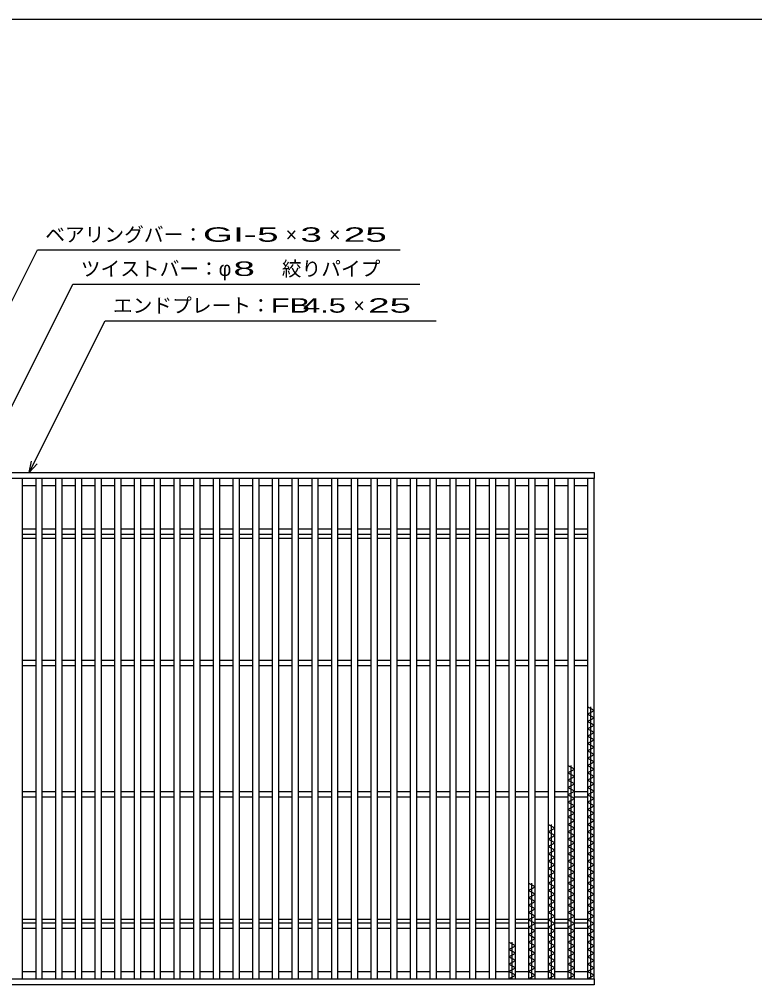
# Model space of a CAD drawing. Units: millimetres, scale not verified. Extents: x -1092 to 1039, y -770 to 632.
# Drawn here: x -696 to -136, y -103 to 632 of the extents above; entities that cross this region are included whole.
import ezdxf
from ezdxf.enums import TextEntityAlignment as Align

# ---------------------------------------------------------------- set-up
doc = ezdxf.new("R2010")
doc.units = ezdxf.units.MM
doc.header["$LTSCALE"] = 6
for name, color, linetype, lineweight in [('0_2', 150, 'Continuous', 25), ('16', 3, 'Continuous', 25), ('22', 4, 'Continuous', 25)]:
    doc.layers.add(name, color=color, linetype=linetype, lineweight=lineweight)
doc.styles.add('ベクトル', font='')
doc.styles.get('ベクトル').set_extended_font_data('ベクトル')

msp = doc.modelspace()

# ---------------------------------------------------------------- linework, layer by layer
at = {"layer": '0_2'}
msp.add_line((-1037.4, 632.1), (1038.6, 632.1), dxfattribs=at)
at = {"layer": '16'}
for p, q in [((-848, 287), (-258, 287)), ((-258, 287), (-258, 282.5)), ((-258, 282.5), (-848, 282.5)), ((-693, 282.5), (-698, 282.5)), ((-693, -98.5), (-693, 282.5)), ((-683, 282.5), (-683, -98.5)), ((-678, 282.5), (-683, 282.5)), ((-678, -98.5), (-678, 282.5)), ((-668, 282.5), (-668, -98.5)), ((-663, 282.5), (-668, 282.5)), ((-663, -98.5), (-663, 282.5)), ((-653, 282.5), (-653, -98.5)), ((-648, 282.5), (-653, 282.5)), ((-648, -98.5), (-648, 282.5)), ((-638, 282.5), (-638, -98.5)), ((-633, 282.5), (-638, 282.5)), ((-633, -98.5), (-633, 282.5)), ((-623, 282.5), (-623, -98.5)), ((-618, 282.5), (-623, 282.5)), ((-618, -98.5), (-618, 282.5)), ((-608, 282.5), (-608, -98.5)), ((-603, 282.5), (-608, 282.5)), ((-603, -98.5), (-603, 282.5)), ((-593, 282.5), (-593, -98.5)), ((-588, 282.5), (-593, 282.5)), ((-588, -98.5), (-588, 282.5)), ((-578, 282.5), (-578, -98.5)), ((-573, 282.5), (-578, 282.5)), ((-573, -98.5), (-573, 282.5)), ((-563, 282.5), (-563, -98.5)), ((-558, 282.5), (-563, 282.5)), ((-558, -98.5), (-558, 282.5)), ((-548, 282.5), (-548, -98.5)), ((-543, 282.5), (-548, 282.5)), ((-543, -98.5), (-543, 282.5)), ((-533, 282.5), (-533, -98.5)), ((-528, 282.5), (-533, 282.5)), ((-528, -98.5), (-528, 282.5)), ((-518, 282.5), (-518, -98.5)), ((-513, 282.5), (-518, 282.5)), ((-513, -98.5), (-513, 282.5)), ((-503, 282.5), (-503, -98.5)), ((-498, 282.5), (-503, 282.5)), ((-498, -98.5), (-498, 282.5)), ((-488, 282.5), (-488, -98.5)), ((-483, 282.5), (-488, 282.5)), ((-483, -98.5), (-483, 282.5)), ((-473, 282.5), (-473, -98.5)), ((-468, 282.5), (-473, 282.5)), ((-468, -98.5), (-468, 282.5)), ((-458, 282.5), (-458, -98.5)), ((-453, 282.5), (-458, 282.5)), ((-453, -98.5), (-453, 282.5)), ((-443, 282.5), (-443, -98.5)), ((-438, 282.5), (-443, 282.5)), ((-438, -98.5), (-438, 282.5)), ((-428, 282.5), (-428, -98.5)), ((-423, 282.5), (-428, 282.5)), ((-423, -98.5), (-423, 282.5)), ((-413, 282.5), (-413, -98.5)), ((-408, 282.5), (-413, 282.5)), ((-408, -98.5), (-408, 282.5)), ((-398, 282.5), (-398, -98.5)), ((-393, 282.5), (-398, 282.5)), ((-393, -98.5), (-393, 282.5)), ((-383, 282.5), (-383, -98.5)), ((-378, 282.5), (-383, 282.5)), ((-378, -98.5), (-378, 282.5)), ((-368, 282.5), (-368, -98.5)), ((-363, 282.5), (-368, 282.5)), ((-363, -98.5), (-363, 282.5)), ((-353, 282.5), (-353, -98.5)), ((-348, 282.5), (-353, 282.5)), ((-348, -98.5), (-348, 282.5)), ((-338, 282.5), (-338, -98.5)), ((-333, 282.5), (-338, 282.5)), ((-333, -98.5), (-333, 282.5)), ((-323, 282.5), (-323, -98.5)), ((-318, 282.5), (-323, 282.5)), ((-318, -98.5), (-318, 282.5)), ((-308, 282.5), (-308, -98.5)), ((-303, 282.5), (-308, 282.5)), ((-303, -98.5), (-303, 282.5)), ((-293, 282.5), (-293, -98.5)), ((-288, 282.5), (-293, 282.5)), ((-288, -98.5), (-288, 282.5)), ((-278, 282.5), (-278, -98.5)), ((-273, 282.5), (-278, 282.5)), ((-273, -98.5), (-273, 282.5)), ((-263, 282.5), (-263, -98.5)), ((-258, 282.5), (-263, 282.5)), ((-258, -98.5), (-258, 282.5)), ((-693, 277), (-683, 277)), ((-678, 277), (-668, 277)), ((-663, 277), (-653, 277)), ((-648, 277), (-638, 277)), ((-633, 277), (-623, 277)), ((-618, 277), (-608, 277)), ((-603, 277), (-593, 277)), ((-588, 277), (-578, 277)), ((-573, 277), (-563, 277)), ((-558, 277), (-548, 277)), ((-543, 277), (-533, 277)), ((-528, 277), (-518, 277)), ((-513, 277), (-503, 277)), ((-498, 277), (-488, 277)), ((-483, 277), (-473, 277)), ((-468, 277), (-458, 277)), ((-453, 277), (-443, 277)), ((-438, 277), (-428, 277)), ((-423, 277), (-413, 277)), ((-408, 277), (-398, 277)), ((-393, 277), (-383, 277)), ((-378, 277), (-368, 277)), ((-363, 277), (-353, 277)), ((-348, 277), (-338, 277)), ((-333, 277), (-323, 277)), ((-318, 277), (-308, 277)), ((-303, 277), (-293, 277)), ((-288, 277), (-278, 277)), ((-273, 277), (-263, 277)), ((-693, 244), (-683, 244)), ((-678, 244), (-668, 244)), ((-663, 244), (-653, 244)), ((-648, 244), (-638, 244)), ((-633, 244), (-623, 244)), ((-618, 244), (-608, 244)), ((-603, 244), (-593, 244)), ((-588, 244), (-578, 244)), ((-573, 244), (-563, 244)), ((-558, 244), (-548, 244)), ((-543, 244), (-533, 244)), ((-528, 244), (-518, 244)), ((-513, 244), (-503, 244)), ((-498, 244), (-488, 244)), ((-483, 244), (-473, 244)), ((-468, 244), (-458, 244)), ((-453, 244), (-443, 244)), ((-438, 244), (-428, 244)), ((-423, 244), (-413, 244)), ((-408, 244), (-398, 244)), ((-393, 244), (-383, 244)), ((-378, 244), (-368, 244)), ((-363, 244), (-353, 244)), ((-348, 244), (-338, 244)), ((-333, 244), (-323, 244)), ((-318, 244), (-308, 244)), ((-303, 244), (-293, 244)), ((-288, 244), (-278, 244)), ((-273, 244), (-263, 244)), ((-693, 240), (-683, 240)), ((-693, 237), (-683, 237)), ((-678, 240), (-668, 240)), ((-678, 237), (-668, 237)), ((-663, 240), (-653, 240)), ((-663, 237), (-653, 237)), ((-648, 240), (-638, 240)), ((-648, 237), (-638, 237)), ((-633, 240), (-623, 240)), ((-633, 237), (-623, 237)), ((-618, 240), (-608, 240)), ((-618, 237), (-608, 237)), ((-603, 240), (-593, 240)), ((-603, 237), (-593, 237)), ((-588, 240), (-578, 240)), ((-588, 237), (-578, 237)), ((-573, 240), (-563, 240)), ((-573, 237), (-563, 237)), ((-558, 240), (-548, 240)), ((-558, 237), (-548, 237)), ((-543, 240), (-533, 240)), ((-543, 237), (-533, 237)), ((-528, 240), (-518, 240)), ((-528, 237), (-518, 237)), ((-513, 240), (-503, 240)), ((-513, 237), (-503, 237)), ((-498, 240), (-488, 240)), ((-498, 237), (-488, 237)), ((-483, 240), (-473, 240)), ((-483, 237), (-473, 237)), ((-468, 240), (-458, 240)), ((-468, 237), (-458, 237)), ((-453, 240), (-443, 240)), ((-453, 237), (-443, 237)), ((-438, 240), (-428, 240)), ((-438, 237), (-428, 237)), ((-423, 240), (-413, 240)), ((-423, 237), (-413, 237)), ((-408, 240), (-398, 240)), ((-408, 237), (-398, 237)), ((-393, 240), (-383, 240)), ((-393, 237), (-383, 237)), ((-378, 240), (-368, 240)), ((-378, 237), (-368, 237)), ((-363, 240), (-353, 240)), ((-363, 237), (-353, 237)), ((-348, 240), (-338, 240)), ((-348, 237), (-338, 237)), ((-333, 240), (-323, 240)), ((-333, 237), (-323, 237)), ((-318, 240), (-308, 240)), ((-318, 237), (-308, 237)), ((-303, 240), (-293, 240)), ((-303, 237), (-293, 237)), ((-288, 240), (-278, 240)), ((-288, 237), (-278, 237)), ((-273, 240), (-263, 240)), ((-273, 237), (-263, 237)), ((-693, 144), (-683, 144)), ((-693, 140), (-683, 140)), ((-678, 144), (-668, 144)), ((-678, 140), (-668, 140)), ((-663, 144), (-653, 144)), ((-663, 140), (-653, 140)), ((-648, 144), (-638, 144)), ((-648, 140), (-638, 140)), ((-633, 144), (-623, 144)), ((-633, 140), (-623, 140)), ((-618, 144), (-608, 144)), ((-618, 140), (-608, 140)), ((-603, 144), (-593, 144)), ((-603, 140), (-593, 140)), ((-588, 144), (-578, 144)), ((-588, 140), (-578, 140)), ((-573, 144), (-563, 144)), ((-573, 140), (-563, 140)), ((-558, 144), (-548, 144)), ((-558, 140), (-548, 140)), ((-543, 144), (-533, 144)), ((-543, 140), (-533, 140)), ((-528, 144), (-518, 144)), ((-528, 140), (-518, 140)), ((-513, 144), (-503, 144)), ((-513, 140), (-503, 140)), ((-498, 144), (-488, 144)), ((-498, 140), (-488, 140)), ((-483, 144), (-473, 144)), ((-483, 140), (-473, 140)), ((-468, 144), (-458, 144)), ((-468, 140), (-458, 140)), ((-453, 144), (-443, 144)), ((-453, 140), (-443, 140)), ((-438, 144), (-428, 144)), ((-438, 140), (-428, 140)), ((-423, 144), (-413, 144)), ((-423, 140), (-413, 140)), ((-408, 144), (-398, 144)), ((-408, 140), (-398, 140)), ((-393, 144), (-383, 144)), ((-393, 140), (-383, 140)), ((-378, 144), (-368, 144)), ((-378, 140), (-368, 140)), ((-363, 144), (-353, 144)), ((-363, 140), (-353, 140)), ((-348, 144), (-338, 144)), ((-348, 140), (-338, 140)), ((-333, 144), (-323, 144)), ((-333, 140), (-323, 140)), ((-318, 144), (-308, 144)), ((-318, 140), (-308, 140)), ((-303, 144), (-293, 144)), ((-303, 140), (-293, 140)), ((-288, 144), (-278, 144)), ((-288, 140), (-278, 140)), ((-273, 144), (-263, 144)), ((-273, 140), (-263, 140)), ((-258, 105.9), (-263, 108.7)), ((-263, 103.1), (-258, 105.9)), ((-258, 100.3), (-263, 103.1)), ((-260.5, -98.5), (-260.5, 108.7)), ((-263, 97.5), (-258, 100.3)), ((-258, 94.7), (-263, 97.5)), ((-263, 91.9), (-258, 94.7)), ((-258, 89.1), (-263, 91.9)), ((-263, 86.3), (-258, 89.1)), ((-258, 83.5), (-263, 86.3)), ((-263, 80.7), (-258, 83.5)), ((-258, 77.9), (-263, 80.7)), ((-263, 75.1), (-258, 77.9)), ((-258, 72.3), (-263, 75.1)), ((-263, 69.5), (-258, 72.3)), ((-258, 66.7), (-263, 69.5)), ((-263, 63.9), (-258, 66.7)), ((-273, 61.1), (-278, 63.9)), ((-278, 58.3), (-273, 61.1)), ((-275.5, -98.5), (-275.5, 63.9)), ((-258, 61.1), (-263, 63.9)), ((-263, 58.3), (-258, 61.1)), ((-273, 55.5), (-278, 58.3)), ((-278, 52.7), (-273, 55.5)), ((-273, 49.9), (-278, 52.7)), ((-258, 55.5), (-263, 58.3)), ((-263, 52.7), (-258, 55.5)), ((-258, 49.9), (-263, 52.7)), ((-278, 47.1), (-273, 49.9)), ((-273, 44.3), (-278, 47.1)), ((-278, 41.5), (-273, 44.3)), ((-263, 47.1), (-258, 49.9)), ((-258, 44.3), (-263, 47.1)), ((-263, 41.5), (-258, 44.3)), ((-693, 44), (-683, 44)), ((-693, 40), (-683, 40)), ((-678, 44), (-668, 44)), ((-678, 40), (-668, 40)), ((-663, 44), (-653, 44)), ((-663, 40), (-653, 40)), ((-648, 44), (-638, 44)), ((-648, 40), (-638, 40)), ((-633, 44), (-623, 44)), ((-633, 40), (-623, 40)), ((-618, 44), (-608, 44)), ((-618, 40), (-608, 40)), ((-603, 44), (-593, 44)), ((-603, 40), (-593, 40)), ((-588, 44), (-578, 44)), ((-588, 40), (-578, 40)), ((-573, 44), (-563, 44)), ((-573, 40), (-563, 40)), ((-558, 44), (-548, 44)), ((-558, 40), (-548, 40)), ((-543, 44), (-533, 44)), ((-543, 40), (-533, 40)), ((-528, 44), (-518, 44)), ((-528, 40), (-518, 40)), ((-513, 44), (-503, 44)), ((-513, 40), (-503, 40)), ((-498, 44), (-488, 44)), ((-498, 40), (-488, 40)), ((-483, 44), (-473, 44)), ((-483, 40), (-473, 40)), ((-468, 44), (-458, 44)), ((-468, 40), (-458, 40)), ((-453, 44), (-443, 44)), ((-453, 40), (-443, 40)), ((-438, 44), (-428, 44)), ((-438, 40), (-428, 40)), ((-423, 44), (-413, 44)), ((-423, 40), (-413, 40)), ((-408, 44), (-398, 44)), ((-408, 40), (-398, 40)), ((-393, 44), (-383, 44)), ((-393, 40), (-383, 40)), ((-378, 44), (-368, 44)), ((-378, 40), (-368, 40)), ((-363, 44), (-353, 44)), ((-363, 40), (-353, 40)), ((-348, 44), (-338, 44)), ((-348, 40), (-338, 40)), ((-333, 44), (-323, 44)), ((-333, 40), (-323, 40)), ((-318, 44), (-308, 44)), ((-318, 40), (-308, 40)), ((-303, 44), (-293, 44)), ((-303, 40), (-293, 40)), ((-288, 44), (-278, 44)), ((-288, 40), (-278, 40)), ((-273, 38.7), (-278, 41.5)), ((-278, 35.9), (-273, 38.7)), ((-273, 44), (-263, 44)), ((-273, 40), (-263, 40)), ((-258, 38.7), (-263, 41.5)), ((-263, 35.9), (-258, 38.7)), ((-273, 33.1), (-278, 35.9)), ((-278, 30.3), (-273, 33.1)), ((-273, 27.5), (-278, 30.3)), ((-258, 33.1), (-263, 35.9)), ((-263, 30.3), (-258, 33.1)), ((-258, 27.5), (-263, 30.3)), ((-278, 24.7), (-273, 27.5)), ((-273, 21.9), (-278, 24.7)), ((-263, 24.7), (-258, 27.5)), ((-258, 21.9), (-263, 24.7)), ((-288, 16.3), (-293, 19.1)), ((-293, 13.5), (-288, 16.3)), ((-290.5, -98.5), (-290.5, 19.1)), ((-278, 19.1), (-273, 21.9)), ((-273, 16.3), (-278, 19.1)), ((-278, 13.5), (-273, 16.3)), ((-263, 19.1), (-258, 21.9)), ((-258, 16.3), (-263, 19.1)), ((-263, 13.5), (-258, 16.3)), ((-288, 10.7), (-293, 13.5)), ((-293, 7.9), (-288, 10.7)), ((-288, 5.1), (-293, 7.9)), ((-273, 10.7), (-278, 13.5)), ((-278, 7.9), (-273, 10.7)), ((-273, 5.1), (-278, 7.9)), ((-258, 10.7), (-263, 13.5)), ((-263, 7.9), (-258, 10.7)), ((-258, 5.1), (-263, 7.9)), ((-293, 2.3), (-288, 5.1)), ((-288, -0.5), (-293, 2.3)), ((-278, 2.3), (-273, 5.1)), ((-273, -0.5), (-278, 2.3)), ((-263, 2.3), (-258, 5.1)), ((-258, -0.5), (-263, 2.3)), ((-293, -3.3), (-288, -0.5)), ((-288, -6.1), (-293, -3.3)), ((-293, -8.9), (-288, -6.1)), ((-278, -3.3), (-273, -0.5)), ((-273, -6.1), (-278, -3.3)), ((-278, -8.9), (-273, -6.1)), ((-263, -3.3), (-258, -0.5)), ((-258, -6.1), (-263, -3.3)), ((-263, -8.9), (-258, -6.1)), ((-288, -11.7), (-293, -8.9)), ((-293, -14.5), (-288, -11.7)), ((-288, -17.3), (-293, -14.5)), ((-273, -11.7), (-278, -8.9)), ((-278, -14.5), (-273, -11.7)), ((-273, -17.3), (-278, -14.5)), ((-258, -11.7), (-263, -8.9)), ((-263, -14.5), (-258, -11.7)), ((-258, -17.3), (-263, -14.5)), ((-293, -20.1), (-288, -17.3)), ((-288, -22.9), (-293, -20.1)), ((-278, -20.1), (-273, -17.3)), ((-273, -22.9), (-278, -20.1)), ((-263, -20.1), (-258, -17.3)), ((-258, -22.9), (-263, -20.1)), ((-303, -28.5), (-308, -25.7)), ((-308, -31.3), (-303, -28.5)), ((-305.5, -98.5), (-305.5, -25.7)), ((-293, -25.7), (-288, -22.9)), ((-288, -28.5), (-293, -25.7)), ((-293, -31.3), (-288, -28.5)), ((-278, -25.7), (-273, -22.9)), ((-273, -28.5), (-278, -25.7)), ((-278, -31.3), (-273, -28.5)), ((-263, -25.7), (-258, -22.9)), ((-258, -28.5), (-263, -25.7)), ((-263, -31.3), (-258, -28.5)), ((-303, -34.1), (-308, -31.3)), ((-308, -36.9), (-303, -34.1)), ((-288, -34.1), (-293, -31.3)), ((-293, -36.9), (-288, -34.1)), ((-273, -34.1), (-278, -31.3)), ((-278, -36.9), (-273, -34.1)), ((-258, -34.1), (-263, -31.3)), ((-263, -36.9), (-258, -34.1)), ((-303, -39.7), (-308, -36.9)), ((-308, -42.5), (-303, -39.7)), ((-303, -45.3), (-308, -42.5)), ((-288, -39.7), (-293, -36.9)), ((-293, -42.5), (-288, -39.7)), ((-288, -45.3), (-293, -42.5)), ((-273, -39.7), (-278, -36.9)), ((-278, -42.5), (-273, -39.7)), ((-273, -45.3), (-278, -42.5)), ((-258, -39.7), (-263, -36.9)), ((-263, -42.5), (-258, -39.7)), ((-258, -45.3), (-263, -42.5)), ((-308, -48.1), (-303, -45.3)), ((-303, -50.9), (-308, -48.1)), ((-308, -53.7), (-303, -50.9)), ((-293, -48.1), (-288, -45.3)), ((-288, -50.9), (-293, -48.1)), ((-293, -53.7), (-288, -50.9)), ((-278, -48.1), (-273, -45.3)), ((-273, -50.9), (-278, -48.1)), ((-278, -53.7), (-273, -50.9)), ((-263, -48.1), (-258, -45.3)), ((-258, -50.9), (-263, -48.1)), ((-263, -53.7), (-258, -50.9)), ((-693, -53), (-683, -53)), ((-693, -56), (-683, -56)), ((-678, -53), (-668, -53)), ((-678, -56), (-668, -56)), ((-663, -53), (-653, -53)), ((-663, -56), (-653, -56)), ((-648, -53), (-638, -53)), ((-648, -56), (-638, -56)), ((-633, -53), (-623, -53)), ((-633, -56), (-623, -56)), ((-618, -53), (-608, -53)), ((-618, -56), (-608, -56)), ((-603, -53), (-593, -53)), ((-603, -56), (-593, -56)), ((-588, -53), (-578, -53)), ((-588, -56), (-578, -56)), ((-573, -53), (-563, -53)), ((-573, -56), (-563, -56)), ((-558, -53), (-548, -53)), ((-558, -56), (-548, -56)), ((-543, -53), (-533, -53)), ((-543, -56), (-533, -56)), ((-528, -53), (-518, -53)), ((-528, -56), (-518, -56)), ((-513, -53), (-503, -53)), ((-513, -56), (-503, -56)), ((-498, -53), (-488, -53)), ((-498, -56), (-488, -56)), ((-483, -53), (-473, -53)), ((-483, -56), (-473, -56)), ((-468, -53), (-458, -53)), ((-468, -56), (-458, -56)), ((-453, -53), (-443, -53)), ((-453, -56), (-443, -56)), ((-438, -53), (-428, -53)), ((-438, -56), (-428, -56)), ((-423, -53), (-413, -53)), ((-423, -56), (-413, -56)), ((-408, -53), (-398, -53)), ((-408, -56), (-398, -56)), ((-393, -53), (-383, -53)), ((-393, -56), (-383, -56)), ((-378, -53), (-368, -53)), ((-378, -56), (-368, -56)), ((-363, -53), (-353, -53)), ((-363, -56), (-353, -56)), ((-348, -53), (-338, -53)), ((-348, -56), (-338, -56)), ((-333, -53), (-323, -53)), ((-333, -56), (-323, -56)), ((-318, -53), (-308, -53)), ((-318, -56), (-308, -56)), ((-303, -56.5), (-308, -53.7)), ((-308, -59.3), (-303, -56.5)), ((-303, -53), (-293, -53)), ((-303, -56), (-293, -56)), ((-288, -56.5), (-293, -53.7)), ((-293, -59.3), (-288, -56.5)), ((-288, -53), (-278, -53)), ((-288, -56), (-278, -56)), ((-273, -56.5), (-278, -53.7)), ((-278, -59.3), (-273, -56.5)), ((-273, -53), (-263, -53)), ((-273, -56), (-263, -56)), ((-258, -56.5), (-263, -53.7)), ((-263, -59.3), (-258, -56.5)), ((-693, -60), (-683, -60)), ((-678, -60), (-668, -60)), ((-663, -60), (-653, -60)), ((-648, -60), (-638, -60)), ((-633, -60), (-623, -60)), ((-618, -60), (-608, -60)), ((-603, -60), (-593, -60)), ((-588, -60), (-578, -60)), ((-573, -60), (-563, -60)), ((-558, -60), (-548, -60)), ((-543, -60), (-533, -60)), ((-528, -60), (-518, -60)), ((-513, -60), (-503, -60)), ((-498, -60), (-488, -60)), ((-483, -60), (-473, -60)), ((-468, -60), (-458, -60)), ((-453, -60), (-443, -60)), ((-438, -60), (-428, -60)), ((-423, -60), (-413, -60)), ((-408, -60), (-398, -60)), ((-393, -60), (-383, -60)), ((-378, -60), (-368, -60)), ((-363, -60), (-353, -60)), ((-348, -60), (-338, -60)), ((-333, -60), (-323, -60)), ((-318, -60), (-308, -60)), ((-303, -62.1), (-308, -59.3)), ((-308, -64.9), (-303, -62.1)), ((-303, -67.7), (-308, -64.9)), ((-303, -60), (-293, -60)), ((-288, -62.1), (-293, -59.3)), ((-293, -64.9), (-288, -62.1)), ((-288, -67.7), (-293, -64.9)), ((-288, -60), (-278, -60)), ((-273, -62.1), (-278, -59.3)), ((-278, -64.9), (-273, -62.1)), ((-273, -67.7), (-278, -64.9)), ((-273, -60), (-263, -60)), ((-258, -62.1), (-263, -59.3)), ((-263, -64.9), (-258, -62.1)), ((-258, -67.7), (-263, -64.9)), ((-318, -73.3), (-323, -70.5)), ((-323, -76.1), (-318, -73.3)), ((-320.5, -98.5), (-320.5, -70.5)), ((-308, -70.5), (-303, -67.7)), ((-303, -73.3), (-308, -70.5)), ((-308, -76.1), (-303, -73.3)), ((-293, -70.5), (-288, -67.7)), ((-288, -73.3), (-293, -70.5)), ((-293, -76.1), (-288, -73.3)), ((-278, -70.5), (-273, -67.7)), ((-273, -73.3), (-278, -70.5)), ((-278, -76.1), (-273, -73.3)), ((-263, -70.5), (-258, -67.7)), ((-258, -73.3), (-263, -70.5)), ((-263, -76.1), (-258, -73.3)), ((-318, -78.9), (-323, -76.1)), ((-323, -81.7), (-318, -78.9)), ((-303, -78.9), (-308, -76.1)), ((-308, -81.7), (-303, -78.9)), ((-288, -78.9), (-293, -76.1)), ((-293, -81.7), (-288, -78.9)), ((-273, -78.9), (-278, -76.1)), ((-278, -81.7), (-273, -78.9)), ((-258, -78.9), (-263, -76.1)), ((-263, -81.7), (-258, -78.9)), ((-318, -84.5), (-323, -81.7)), ((-323, -87.3), (-318, -84.5)), ((-318, -90.1), (-323, -87.3)), ((-303, -84.5), (-308, -81.7)), ((-308, -87.3), (-303, -84.5)), ((-303, -90.1), (-308, -87.3)), ((-288, -84.5), (-293, -81.7)), ((-293, -87.3), (-288, -84.5)), ((-288, -90.1), (-293, -87.3)), ((-273, -84.5), (-278, -81.7)), ((-278, -87.3), (-273, -84.5)), ((-273, -90.1), (-278, -87.3)), ((-258, -84.5), (-263, -81.7)), ((-263, -87.3), (-258, -84.5)), ((-258, -90.1), (-263, -87.3)), ((-693, -93), (-683, -93)), ((-678, -93), (-668, -93)), ((-663, -93), (-653, -93)), ((-648, -93), (-638, -93)), ((-633, -93), (-623, -93)), ((-618, -93), (-608, -93)), ((-603, -93), (-593, -93)), ((-588, -93), (-578, -93)), ((-573, -93), (-563, -93)), ((-558, -93), (-548, -93)), ((-543, -93), (-533, -93)), ((-528, -93), (-518, -93)), ((-513, -93), (-503, -93)), ((-498, -93), (-488, -93)), ((-483, -93), (-473, -93)), ((-468, -93), (-458, -93)), ((-453, -93), (-443, -93)), ((-438, -93), (-428, -93)), ((-423, -93), (-413, -93)), ((-408, -93), (-398, -93)), ((-393, -93), (-383, -93)), ((-378, -93), (-368, -93)), ((-363, -93), (-353, -93)), ((-348, -93), (-338, -93)), ((-333, -93), (-323, -93)), ((-323, -92.9), (-318, -90.1)), ((-318, -95.7), (-323, -92.9)), ((-318, -93), (-308, -93)), ((-308, -92.9), (-303, -90.1)), ((-303, -95.7), (-308, -92.9)), ((-303, -93), (-293, -93)), ((-293, -92.9), (-288, -90.1)), ((-288, -95.7), (-293, -92.9)), ((-288, -93), (-278, -93)), ((-278, -92.9), (-273, -90.1)), ((-273, -95.7), (-278, -92.9)), ((-273, -93), (-263, -93)), ((-263, -92.9), (-258, -90.1)), ((-258, -95.7), (-263, -92.9)), ((-848, -98.5), (-258, -98.5)), ((-698, -98.5), (-693, -98.5)), ((-683, -98.5), (-678, -98.5)), ((-668, -98.5), (-663, -98.5)), ((-653, -98.5), (-648, -98.5)), ((-638, -98.5), (-633, -98.5)), ((-623, -98.5), (-618, -98.5)), ((-608, -98.5), (-603, -98.5)), ((-593, -98.5), (-588, -98.5)), ((-578, -98.5), (-573, -98.5)), ((-563, -98.5), (-558, -98.5)), ((-548, -98.5), (-543, -98.5)), ((-533, -98.5), (-528, -98.5)), ((-518, -98.5), (-513, -98.5)), ((-503, -98.5), (-498, -98.5)), ((-488, -98.5), (-483, -98.5)), ((-473, -98.5), (-468, -98.5)), ((-458, -98.5), (-453, -98.5)), ((-443, -98.5), (-438, -98.5)), ((-428, -98.5), (-423, -98.5)), ((-413, -98.5), (-408, -98.5)), ((-398, -98.5), (-393, -98.5)), ((-383, -98.5), (-378, -98.5)), ((-368, -98.5), (-363, -98.5)), ((-353, -98.5), (-348, -98.5)), ((-338, -98.5), (-333, -98.5)), ((-323, -98.5), (-318, -95.7)), ((-323, -98.5), (-318, -98.5)), ((-308, -98.5), (-303, -95.7)), ((-308, -98.5), (-303, -98.5)), ((-293, -98.5), (-288, -95.7)), ((-293, -98.5), (-288, -98.5)), ((-278, -98.5), (-273, -95.7)), ((-278, -98.5), (-273, -98.5)), ((-263, -98.5), (-258, -95.7)), ((-263, -98.5), (-258, -98.5)), ((-258, -98.5), (-258, -103)), ((-258, -103), (-848, -103))]:
    msp.add_line(p, q, dxfattribs=at)
at = {"layer": '22'}
for p, q in [((-813, 194), (-681.75, 456.5)), ((-681.75, 456.5), (-405.75, 456.5)), ((-748, 244), (-654.75, 430.5)), ((-654.75, 430.5), (-390.75, 430.5)), ((-688, 287), (-630.25, 402.5)), ((-630.25, 402.5), (-378.25, 402.5)), ((-688, 287), (-686.2, 295.76)), ((-688, 287), (-682, 293.6))]:
    msp.add_line(p, q, dxfattribs=at)

# ---------------------------------------------------------------- texts
at = {"layer": '22', "color": 2, "style": 'ベクトル'}
for s, p in [('ベアリングバー：', (-675.75, 468.2)), ('×', (-492.75, 468.2)), ('×', (-459.75, 468.2)), ('ツイストバー：', (-648.75, 442.2)), ('絞りパイプ', (-495.75, 442.2)), ('φ', (-543.75, 442.2)), ('エンドプレート：', (-624.25, 414.2)), ('×', (-441.25, 414.2))]:
    msp.add_text(s, height=11, dxfattribs=at).set_placement(p, align=Align.MIDDLE_LEFT)
for s, width, p in [('GI-', 2, (-555.75, 468.2)), (' 5 ', 2, (-522.75, 468.2)), (' 3 ', 2, (-489.75, 468.2)), (' 25 ', 2, (-456.75, 468.2)), (' 8 ', 2, (-540.75, 442.2)), ('FB', 1.6, (-504.25, 414.2)), (' 4.5 ', 1.6, (-486.25, 414.2)), (' 25 ', 2, (-438.25, 414.2))]:
    msp.add_text(s, height=11, dxfattribs=dict(at, width=width)).set_placement(p, align=Align.MIDDLE_LEFT)

doc.saveas('drawing.dxf')
